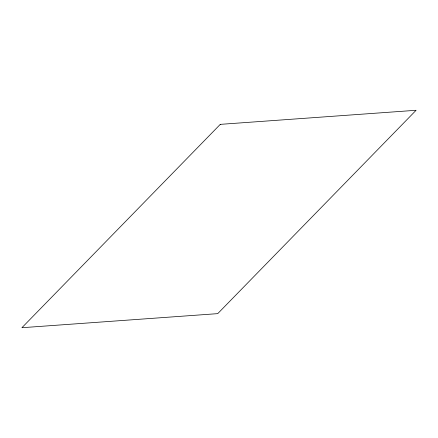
<?xml version="1.0" encoding="UTF-8"?>
<svg xmlns="http://www.w3.org/2000/svg" width="438" height="438" viewBox="0 0 438 438"><rect width="100%" height="100%" fill="white"/><g stroke="black" fill="none" stroke-linecap="round" stroke-linejoin="round"><path stroke-width="0.66" d="M220.281 124.359L21.9 327.717L217.719 313.641L416.1 110.283L220.281 124.359"/></g></svg>
